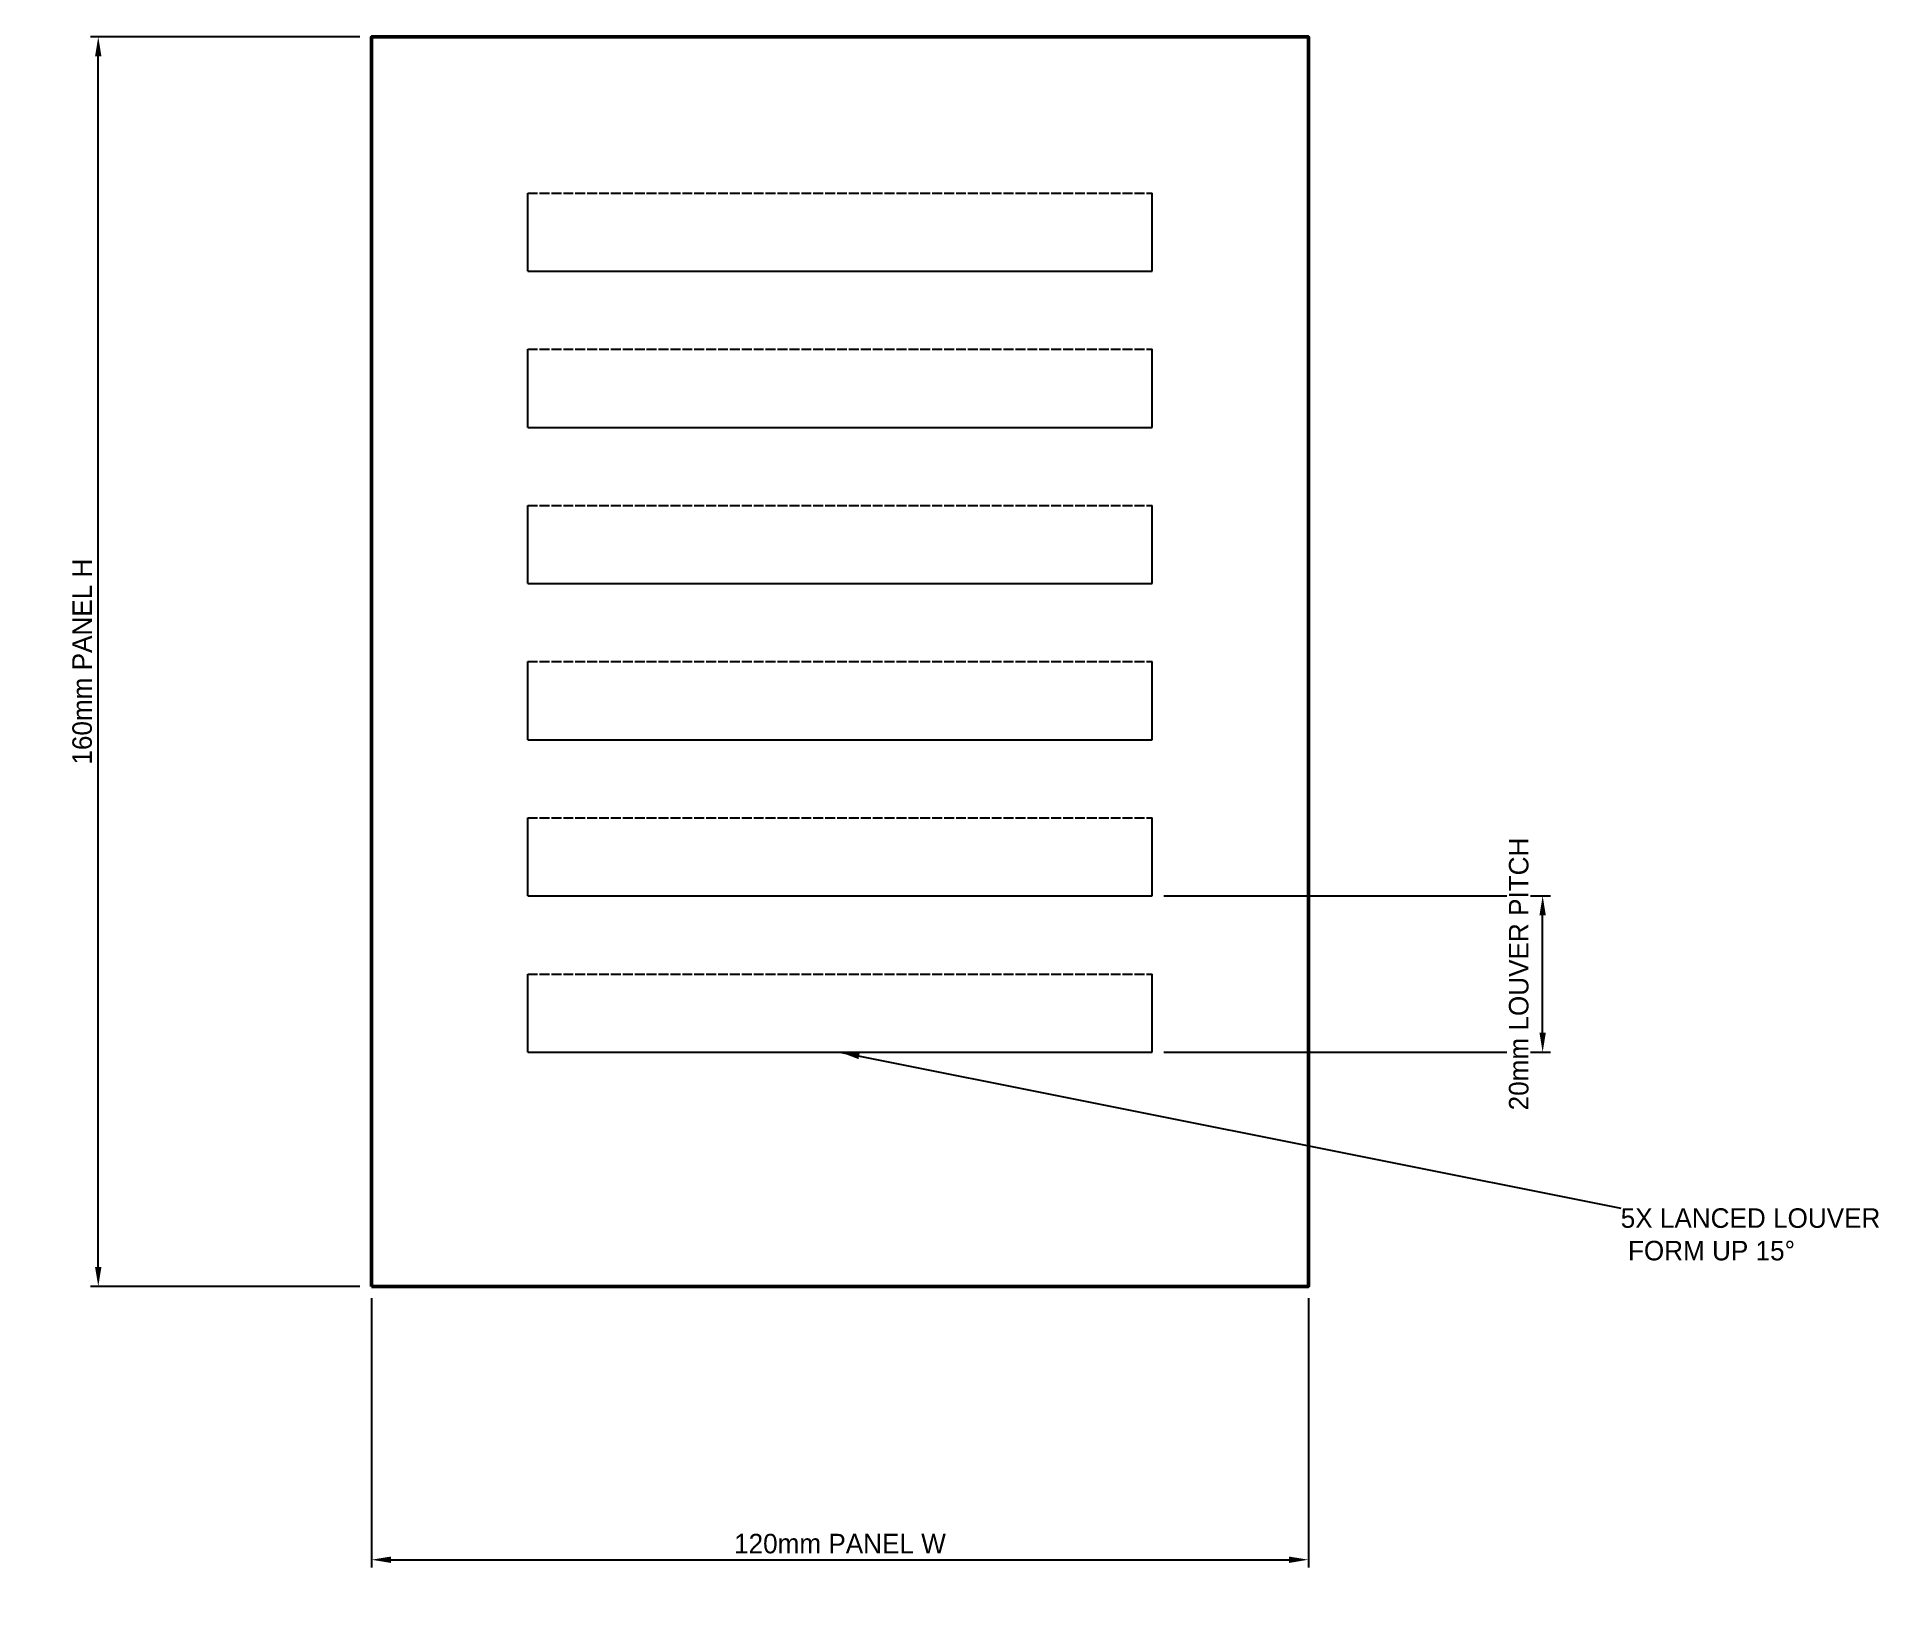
# Model space of a CAD drawing. Header units: metres. Extents: x -43 to 193, y -39 to 160.
import ezdxf

# ---------------------------------------------------------------- set-up
doc = ezdxf.new("R2010")
doc.units = ezdxf.units.M
doc.linetypes.add('DASHED', pattern=[1.524, 1.27, -0.254])
for name, color, linetype, lineweight in [('BEND_LINES', 7, 'DASHED', 25), ('DETAILS', 7, 'Continuous', 25), ('DIMENSIONS', 7, 'Continuous', 25), ('GEOMETRY', 7, 'Continuous', 50)]:
    doc.layers.add(name, color=color, linetype=linetype, lineweight=lineweight)
doc.dimstyles.new('ENGINEERING_STYLE', dxfattribs={"dimtxt": 2.5, "dimasz": 2.5, "dimexe": 1, "dimexo": 1.5, "dimgap": 0.8, "dimtad": 1, "dimcen": 2.5, "dimazin": 3, "dimtfac": 1, "dimtmove": 0, "dimatfit": 3, "dimtfill": 1})

msp = doc.modelspace()

# ---------------------------------------------------------------- linework, layer by layer
at = {"layer": 'BEND_LINES'}
for p, q in [((20, 140), (100, 140)), ((20, 120), (100, 120)), ((20, 100), (100, 100)), ((20, 80), (100, 80)), ((20, 60), (100, 60)), ((20, 40), (100, 40))]:
    msp.add_line(p, q, dxfattribs=at)
at = {"layer": 'DETAILS'}
for p, q in [((20, 130), (20, 140)), ((100, 130), (100, 140)), ((20, 130), (100, 130)), ((20, 110), (20, 120)), ((100, 110), (100, 120)), ((20, 110), (100, 110)), ((20, 90), (20, 100)), ((100, 90), (100, 100)), ((20, 90), (100, 90)), ((20, 70), (20, 80)), ((100, 70), (100, 80)), ((20, 70), (100, 70)), ((20, 50), (20, 60)), ((100, 50), (100, 60)), ((20, 50), (100, 50)), ((20, 30), (20, 40)), ((100, 30), (100, 40)), ((20, 30), (100, 30))]:
    msp.add_line(p, q, dxfattribs=at)
at = {"layer": 'GEOMETRY'}
msp.add_lwpolyline([(0, 0), (120, 0), (120, 160), (0, 160)], close=True, dxfattribs=at)

# ---------------------------------------------------------------- texts
at = {"layer": 'DIMENSIONS', "insert": (160, 10), "char_height": 2.5, "attachment_point": 1}
msp.add_mtext('5X LANCED LOUVER\\P FORM UP 15%%D', dxfattribs=at)

# ---------------------------------------------------------------- next in the draw order: dimensions: what is measured, and where the dimension line sits
at = {"layer": 'DIMENSIONS'}
msp.add_linear_dim(base=(150, 30), p1=(100, 30), p2=(100, 50), angle=90, text='20mm LOUVER PITCH', dimstyle='ENGINEERING_STYLE', dxfattribs=at).render()
msp.add_linear_dim(base=(0, -35), p1=(0, 0), p2=(120, 0), text='120mm PANEL W', dimstyle='ENGINEERING_STYLE', dxfattribs=at).render()

# ---------------------------------------------------------------- next in the draw order: dimensions: what is measured, and where the dimension line sits
msp.add_linear_dim(base=(-35, 0), p1=(0, 0), p2=(0, 160), angle=90, text='160mm PANEL H', dimstyle='ENGINEERING_STYLE', dxfattribs=at).render()

# ---------------------------------------------------------------- next in the draw order: leaders
msp.add_leader([(60, 30), (160, 10)], dimstyle='ENGINEERING_STYLE', dxfattribs=at)

doc.saveas('drawing.dxf')
